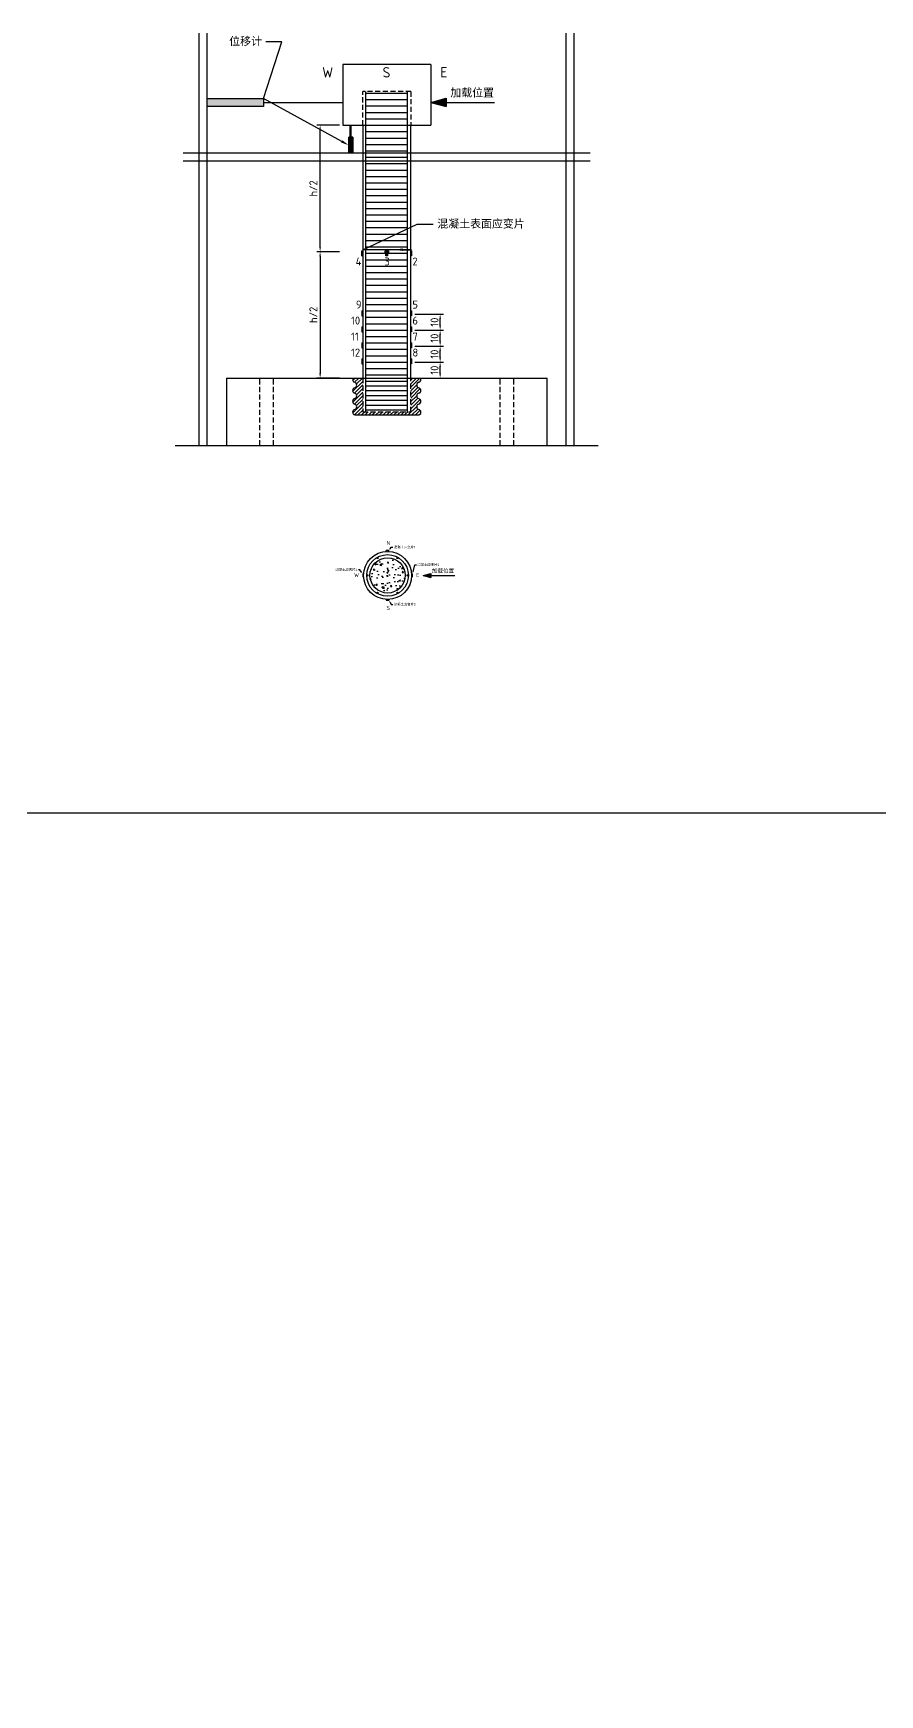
# Model space of a CAD drawing. Header units: millimetres. Extents: x 2537 to 35994, y -14212 to 3650.
# Drawn here: x 15751 to 21034, y -7490 to 2889 of the extents above; entities that cross this region are included whole.
import ezdxf
from ezdxf import colors
from ezdxf.entities.mleader import LeaderData, LeaderLine
from ezdxf.math import Vec2, Vec3

# ---------------------------------------------------------------- set-up
doc = ezdxf.new("R2010")
doc.units = ezdxf.units.MM
doc.linetypes.add('HIDDEN', pattern=[9.525, 6.35, -3.175])
doc.styles.get("Standard").update_dxf_attribs({"font": 'tssdeng.shx'})
doc.dimstyles.new('ISO-25', dxfattribs={"dimtxt": 50, "dimasz": 30, "dimexe": 20, "dimexo": 20, "dimgap": 10, "dimtad": 1, "dimlfac": 0.1, "dimdsep": 46, "dimtxsty": 'Standard', "dimcen": 30, "dimadec": 0, "dimazin": 0, "dimtfac": 1, "dimtmove": 0, "dimatfit": 3, "dimfxl": 0, "dimarcsym": 0})

# ---------------------------------------------------------------- blocks, each defined once
blk = doc.blocks.new('*D44')
at = {"color": 0, "lineweight": -2, "transparency": 16777216}
for p, q in [((17662, 2314), (17521, 2314)), ((17541, 1554), (17541, 2284)), ((17662, 1524), (17521, 1524))]:
    blk.add_line(p, q, dxfattribs=at)
at = {"color": 0, "transparency": 16777216}
for points in [[(17536, 2284), (17546, 2284), (17541, 2314)], [(17536, 1554), (17546, 1554), (17541, 1524)]]:
    blk.add_solid(points, dxfattribs=at)
at = {"layer": 'Defpoints', "color": 0, "transparency": 16777216}
for p in [(17541, 2314), (17682, 2314), (17682, 1524)]:
    blk.add_point(p, dxfattribs=at)
at = {"color": 0, "transparency": 16777216, "insert": (17499, 1919), "char_height": 50, "attachment_point": 5, "rotation": 90}
blk.add_mtext('h/2', dxfattribs=at)
blk = doc.blocks.new('*D45')
at = {"color": 0, "lineweight": -2, "transparency": 16777216}
for p, q in [((17662, 1524), (17521, 1524)), ((17541, 1494), (17541, 764)), ((17662, 734), (17521, 734))]:
    blk.add_line(p, q, dxfattribs=at)
at = {"color": 0, "transparency": 16777216}
for points in [[(17536, 1494), (17546, 1494), (17541, 1524)], [(17536, 764), (17546, 764), (17541, 734)]]:
    blk.add_solid(points, dxfattribs=at)
at = {"layer": 'Defpoints', "color": 0, "transparency": 16777216}
for p in [(17682, 1524), (17541, 734), (17682, 734)]:
    blk.add_point(p, dxfattribs=at)
at = {"color": 0, "transparency": 16777216, "insert": (17499, 1129), "char_height": 50, "attachment_point": 5, "rotation": 90}
blk.add_mtext('h/2', dxfattribs=at)
blk = doc.blocks.new('*U46')
blk.add_circle((0, 0), 4)
blk = doc.blocks.new('*U47')
at = {"color": 0, "linetype": 'ByBlock', "lineweight": -2, "transparency": 16777216}
for p, rotation in [((3630, 1921), 119.9999999999999), ((3756, 1921), 59.99999999999997), ((3567, 1812), 180), ((3630, 1703), 239.9999999999999), ((3756, 1703), 299.9999999999998)]:
    blk.add_blockref('*U46', p, dxfattribs=dict(at, rotation=rotation))
blk.add_blockref('*U46', (3819, 1812), dxfattribs=at)
blk = doc.blocks.new('*D48')
at = {"color": 0, "lineweight": -2, "transparency": 16777216}
for p, q in [((18132, 834), (18310, 834)), ((18240, 734), (18310, 734)), ((18290, 764), (18290, 804))]:
    blk.add_line(p, q, dxfattribs=at)
at = {"color": 0, "transparency": 16777216}
for points in [[(18285, 804), (18295, 804), (18290, 834)], [(18285, 764), (18295, 764), (18290, 734)]]:
    blk.add_solid(points, dxfattribs=at)
at = {"layer": 'Defpoints', "color": 0, "transparency": 16777216}
for p in [(18112, 834), (18290, 834), (18220, 734)]:
    blk.add_point(p, dxfattribs=at)
at = {"color": 0, "transparency": 16777216, "insert": (18255, 784), "char_height": 50, "attachment_point": 5, "rotation": 90}
blk.add_mtext('10', dxfattribs=at)
blk = doc.blocks.new('*D49')
at = {"color": 0, "lineweight": -2, "transparency": 16777216}
for p, q in [((18132, 934), (18310, 934)), ((18132, 834), (18310, 834)), ((18290, 864), (18290, 904))]:
    blk.add_line(p, q, dxfattribs=at)
at = {"color": 0, "transparency": 16777216}
for points in [[(18285, 904), (18295, 904), (18290, 934)], [(18285, 864), (18295, 864), (18290, 834)]]:
    blk.add_solid(points, dxfattribs=at)
at = {"layer": 'Defpoints', "color": 0, "transparency": 16777216}
for p in [(18112, 934), (18112, 834), (18290, 934)]:
    blk.add_point(p, dxfattribs=at)
at = {"color": 0, "transparency": 16777216, "insert": (18255, 884), "char_height": 50, "attachment_point": 5, "rotation": 90}
blk.add_mtext('10', dxfattribs=at)
blk = doc.blocks.new('*D50')
at = {"color": 0, "lineweight": -2, "transparency": 16777216}
for p, q in [((18132, 1034), (18310, 1034)), ((18290, 964), (18290, 1004)), ((18132, 934), (18310, 934))]:
    blk.add_line(p, q, dxfattribs=at)
at = {"color": 0, "transparency": 16777216}
for points in [[(18285, 1004), (18295, 1004), (18290, 1034)], [(18285, 964), (18295, 964), (18290, 934)]]:
    blk.add_solid(points, dxfattribs=at)
at = {"layer": 'Defpoints', "color": 0, "transparency": 16777216}
for p in [(18112, 1034), (18290, 1034), (18112, 934)]:
    blk.add_point(p, dxfattribs=at)
at = {"color": 0, "transparency": 16777216, "insert": (18255, 984), "char_height": 50, "attachment_point": 5, "rotation": 90}
blk.add_mtext('10', dxfattribs=at)
blk = doc.blocks.new('*D51')
at = {"color": 0, "lineweight": -2, "transparency": 16777216}
for p, q in [((18132, 1134), (18310, 1134)), ((18290, 1064), (18290, 1104)), ((18240, 1034), (18310, 1034))]:
    blk.add_line(p, q, dxfattribs=at)
at = {"color": 0, "transparency": 16777216}
for points in [[(18285, 1104), (18295, 1104), (18290, 1134)], [(18285, 1064), (18295, 1064), (18290, 1034)]]:
    blk.add_solid(points, dxfattribs=at)
at = {"layer": 'Defpoints', "color": 0, "transparency": 16777216}
for p in [(18112, 1134), (18290, 1134), (18220, 1034)]:
    blk.add_point(p, dxfattribs=at)
at = {"color": 0, "transparency": 16777216, "insert": (18255, 1084), "char_height": 50, "attachment_point": 5, "rotation": 90}
blk.add_mtext('10', dxfattribs=at)

msp = doc.modelspace()

# ---------------------------------------------------------------- hatches: boundary and pattern name
h = msp.add_hatch(color=256)
h.dxf.hatch_style = 1
h.paths.add_polyline_path([(17186.958, 2481.502), (16836.958, 2481.502), (16836.958, 2431.502), (17186.958, 2431.502)])
h = msp.add_hatch(color=256)
h.dxf.hatch_style = 1
h.paths.add_polyline_path([(18328.55, 2482.384), (18231.958, 2456.502), (18328.55, 2430.62)])
h = msp.add_hatch(color=256)
h.dxf.hatch_style = 1
h.paths.add_polyline_path([(17744.458, 2239.002), (17719.458, 2239.002), (17719.458, 2139.002), (17744.458, 2139.002)])
h = msp.add_hatch(color=256)
h.dxf.hatch_style = 1
h.paths.add_polyline_path([(17806.958, 1529.002), (17801.958, 1529.002), (17801.958, 1519.002), (17801.958, 1499.002), (17806.958, 1499.002)])
h.paths.add_polyline_path([(18111.958, 1529.002), (18106.958, 1529.002), (18106.958, 1499.002), (18111.958, 1499.002)])
h.paths.add_polyline_path([(17806.958, 1154.002), (17801.958, 1154.002), (17801.958, 1124.002), (17806.958, 1124.002)])
h.paths.add_polyline_path([(17806.958, 1054.002), (17801.958, 1054.002), (17801.958, 1024.002), (17806.958, 1024.002)])
h.paths.add_polyline_path([(17806.958, 954.002), (17801.958, 954.002), (17801.958, 924.002), (17806.958, 924.002)])
h.paths.add_polyline_path([(17806.958, 854.002), (17801.958, 854.002), (17801.958, 824.002), (17806.958, 824.002)])
h.paths.add_polyline_path([(18111.958, 854.002), (18106.958, 854.002), (18106.958, 824.002), (18111.958, 824.002)])
h.paths.add_polyline_path([(18111.958, 954.002), (18106.958, 954.002), (18106.958, 924.002), (18111.958, 924.002)])
h.paths.add_polyline_path([(18111.958, 1054.002), (18106.958, 1054.002), (18106.958, 1024.002), (18111.958, 1024.002)])
h.paths.add_polyline_path([(18111.958, 1154.002), (18106.958, 1154.002), (18106.958, 1124.002), (18111.958, 1124.002)])
h = msp.add_hatch(color=256)
h.dxf.hatch_style = 1
h.paths.add_polyline_path([(17966.958, 1529.002), (17946.958, 1529.002), (17946.958, 1519.002), (17966.958, 1519.002)])
h.paths.add_polyline_path([(17961.958, 1519.002), (17951.958, 1519.002), (17951.958, 1514.002), (17961.958, 1514.002)])
h.paths.add_polyline_path([(17961.958, 1514.002), (17951.958, 1514.002), (17951.958, 1499.002), (17961.958, 1499.002)])
h = msp.add_hatch()
h.set_pattern_fill('ANSI31', color=256, scale=5)
h.set_pattern_definition([(45, (3622.768, 0), (-11.22532, 11.22532), [])])
h.paths.add_polyline_path([(17756.958, 674.002, 0.764705882), (17756.958, 640.002, -0.764705882), (17756.958, 606.002, 0.764705882), (17756.958, 572.002, -0.764705882), (17756.958, 538.002, 0.764705882), (17756.958, 504.002), (18156.958, 504.002, 0.764705882), (18156.958, 538.002, -0.764705882), (18156.958, 572.002, 0.764705882), (18156.958, 606.002, -0.764705882), (18156.958, 640.002, 0.764705882), (18156.958, 674.002, -0.764705882), (18156.958, 708.002, 0.496054365), (18167.485, 734.002), (18106.958, 734.002), (18106.958, 524.002), (17806.958, 524.002), (17806.958, 734.002), (17746.43, 734.002, 0.496054365), (17756.958, 708.002, -0.764705882)])
h = msp.add_hatch(color=256)
h.dxf.hatch_style = 1
h.paths.add_polyline_path([(17969.85, -648.169, -0.026185922), (17954.15, -648.169), (17953.888, -653.162, 0.026185922), (17970.112, -653.162)])
h.paths.add_polyline_path([(17812.205, -490.524), (17807.212, -490.263, 0.026185922), (17807.212, -506.487), (17812.205, -506.225, -0.013090717), (17812, -498.375, -0.013090717)])
h.paths.add_polyline_path([(17970.112, -343.587, 0.026185922), (17953.888, -343.587), (17954.15, -348.58, -0.026185922), (17969.85, -348.58)])
h.paths.add_polyline_path([(18116.787, -490.263), (18111.794, -490.524, -0.013090717), (18112, -498.375, -0.013090717), (18111.794, -506.225), (18116.787, -506.487, 0.026185922)])
h = msp.add_hatch(color=256)
h.dxf.hatch_style = 1
h.paths.add_polyline_path([(18092, -498.375, 1), (18084, -498.375, 1)])
h.paths.add_polyline_path([(18029, -389.255, 1), (18021, -389.255, 1)])
h.paths.add_polyline_path([(17895, -389.255, 1), (17903, -389.255, 1)])
h.paths.add_polyline_path([(17832, -498.375, 1), (17840, -498.375, 1)])
h.paths.add_polyline_path([(17903, -607.494, 1), (17895, -607.494, 1)])
h.paths.add_polyline_path([(18021, -607.494, 1), (18029, -607.494, 1)])
h = msp.add_hatch()
h.set_pattern_fill('AR-CONC', color=256, scale=0.5)
h.set_pattern_definition([(50, (14268.76, -2310.486), (91.0923, -7.9695), [9.525, -104.775]), (355, (14268.76, -2310.49), (-17.6217, 95.5284), [7.62, -83.8203]), (100.4514, (14276.35, -2311.15), (73.4706, 87.5589), [8.095, -89.0451]), (46.1842, (14268.76, -2285.09), (135.5395, -21.0212), [14.2875, -157.1625]), (96.6356, (14280.05, -2286.84), (118.702, 123.713), [12.1425, -133.568]), (351.184, (14268.76, -2285.09), (118.702, 123.713), [11.43, -125.73]), (21, (14281.46, -2291.436), (75.8072, -51.1326), [9.525, -104.775]), (326, (14281.46, -2291.44), (30.901, 92.094), [7.62, -83.82]), (71.4514, (14287.775, -2295.7), (106.7082, 40.9614), [8.095, -89.045]), (37.5, (14268.758, -2310.486), (1.5443, 42.27752), [0, -82.804, 0, -85.09, 0, -84.1375]), (7.5, (14268.76, -2310.486), (33.40983, 50.0903), [0, -48.514, 0, -80.899, 0, -32.0675]), (327.5, (14240.437, -2310.486), (67.7953, -2.86437), [0, -31.75, 0, -99.06, 0, -131.445]), (317.5, (14227.74, -2310.486), (74.0646, 12.71325), [0, -41.275, 0, -65.786, 0, -93.345])])
h.paths.add_polyline_path([(17852, -498.375, 1), (18072, -498.375, 1)])
h = msp.add_hatch(color=256)
h.dxf.hatch_style = 1
h.paths.add_polyline_path([(18231.438, -511.316), (18231.438, -485.434), (18183.142, -498.375)])

# ---------------------------------------------------------------- linework, layer by layer
for p, q in [((16786.958, 314.002), (16786.958, 2888.546)), ((16836.958, 314.002), (16836.958, 2888.546)), ((19076.958, 314.002), (19076.958, 2888.546)), ((19126.958, 314.002), (19126.958, 2888.546)), ((18231.958, 2694.002), (17681.958, 2694.002)), ((17681.958, 2694.002), (17681.958, 2314.002)), ((18231.958, 2694.002), (18231.958, 2314.002)), ((17826.958, 724.002), (17826.958, 2524.002)), ((17826.958, 2514.002), (18086.958, 2514.002)), ((18086.958, 724.002), (18086.958, 2524.002)), ((16836.958, 2481.502), (17186.958, 2481.502)), ((17186.958, 2431.502), (16836.958, 2431.502)), ((17186.958, 2481.502), (17186.958, 2431.502)), ((17186.958, 2456.502), (17681.958, 2456.502)), ((17826.958, 2474.002), (18086.958, 2474.002)), ((17826.958, 2434.002), (18086.958, 2434.002)), ((17826.958, 2394.002), (18086.958, 2394.002)), ((18231.958, 2456.502), (18328.55, 2482.384)), ((18231.958, 2456.502), (18328.55, 2430.62)), ((18328.55, 2482.384), (18328.55, 2430.62)), ((18328.55, 2456.502), (18628.55, 2456.502)), ((16836.958, 314.002), (16836.958, 2314.002)), ((17681.958, 2314.002), (18231.958, 2314.002)), ((17681.958, 2314.002), (18231.958, 2314.002)), ((17726.958, 2314.002), (17736.958, 2314.002)), ((17728.958, 2239.002), (17728.958, 2314.002)), ((17734.958, 2239.002), (17734.958, 2314.002)), ((17806.958, 2314.002), (17806.958, 734.002)), ((17826.958, 2354.002), (18086.958, 2354.002)), ((17826.958, 2314.002), (18086.958, 2314.002)), ((18106.958, 734.002), (18106.958, 2314.002)), ((19076.958, 314.002), (19076.958, 2314.002)), ((17744.458, 2239.002), (17719.458, 2239.002)), ((17719.458, 2139.002), (17719.458, 2239.002)), ((17736.958, 2239.002), (17726.958, 2239.002)), ((17744.458, 2239.002), (17744.458, 2139.002)), ((17826.958, 2274.002), (18086.958, 2274.002)), ((17826.958, 2234.002), (18086.958, 2234.002)), ((17826.958, 2194.002), (18086.958, 2194.002)), ((19226.958, 2139.002), (16686.958, 2139.002)), ((19226.958, 2089.002), (16686.958, 2089.002)), ((17744.458, 2139.002), (17719.458, 2139.002)), ((17826.958, 2154.002), (18086.958, 2154.002)), ((17826.958, 2114.002), (18086.958, 2114.002)), ((17826.958, 2074.002), (18086.958, 2074.002)), ((17826.958, 2034.002), (18086.958, 2034.002)), ((17826.958, 1994.002), (18086.958, 1994.002)), ((17826.958, 1954.002), (18086.958, 1954.002)), ((17826.958, 1914.002), (18086.958, 1914.002)), ((17826.958, 1874.002), (18086.958, 1874.002)), ((17826.958, 1834.002), (18086.958, 1834.002)), ((17826.958, 1794.002), (18086.958, 1794.002)), ((17826.958, 1754.002), (18086.958, 1754.002)), ((17826.958, 1714.002), (18086.958, 1714.002)), ((17826.958, 1674.002), (18086.958, 1674.002)), ((17826.958, 1634.002), (18086.958, 1634.002)), ((17826.958, 1594.002), (18086.958, 1594.002)), ((17801.958, 1519.002), (17801.958, 1529.002)), ((17801.958, 1529.002), (17806.958, 1529.002)), ((17801.958, 1499.002), (17801.958, 1519.002)), ((17801.958, 1499.002), (17806.958, 1499.002)), ((17826.958, 1554.002), (18086.958, 1554.002)), ((17826.958, 1514.002), (18086.958, 1514.002)), ((17826.958, 1474.002), (18086.958, 1474.002)), ((17946.958, 1529.002), (17966.958, 1529.002)), ((17946.958, 1519.002), (17946.958, 1529.002)), ((17966.958, 1519.002), (17946.958, 1519.002)), ((17951.958, 1499.002), (17951.958, 1519.002)), ((17951.958, 1519.002), (17961.958, 1519.002)), ((17961.958, 1499.002), (17951.958, 1499.002)), ((17961.958, 1519.002), (17961.958, 1499.002)), ((17966.958, 1529.002), (17966.958, 1519.002)), ((18111.958, 1529.002), (18106.958, 1529.002)), ((18111.958, 1499.002), (18106.958, 1499.002)), ((18111.958, 1529.002), (18111.958, 1499.002)), ((17826.958, 1434.002), (18086.958, 1434.002)), ((17826.958, 1394.002), (18086.958, 1394.002)), ((17826.958, 1354.002), (18086.958, 1354.002)), ((17826.958, 1314.002), (18086.958, 1314.002)), ((17826.958, 1274.002), (18086.958, 1274.002)), ((17801.958, 1154.002), (17806.958, 1154.002)), ((17801.958, 1154.002), (17801.958, 1124.002)), ((17826.958, 1234.002), (18086.958, 1234.002)), ((17826.958, 1194.002), (18086.958, 1194.002)), ((17826.958, 1154.002), (18086.958, 1154.002)), ((18111.958, 1154.002), (18106.958, 1154.002)), ((18111.958, 1154.002), (18111.958, 1124.002)), ((17801.958, 1124.002), (17806.958, 1124.002)), ((17801.958, 1054.002), (17806.958, 1054.002)), ((17801.958, 1054.002), (17801.958, 1024.002)), ((17826.958, 1114.002), (18086.958, 1114.002)), ((17826.958, 1074.002), (18086.958, 1074.002)), ((18111.958, 1124.002), (18106.958, 1124.002)), ((18111.958, 1054.002), (18106.958, 1054.002)), ((18111.958, 1054.002), (18111.958, 1024.002)), ((17801.958, 1024.002), (17806.958, 1024.002)), ((17801.958, 954.002), (17806.958, 954.002)), ((17801.958, 954.002), (17801.958, 924.002)), ((17826.958, 1034.002), (18086.958, 1034.002)), ((17826.958, 994.002), (18086.958, 994.002)), ((17826.958, 954.002), (18086.958, 954.002)), ((18111.958, 1024.002), (18106.958, 1024.002)), ((18111.958, 954.002), (18106.958, 954.002)), ((18111.958, 954.002), (18111.958, 924.002)), ((17801.958, 924.002), (17806.958, 924.002)), ((17801.958, 854.002), (17806.958, 854.002)), ((17801.958, 854.002), (17801.958, 824.002)), ((17826.958, 914.002), (18086.958, 914.002)), ((17826.958, 874.002), (18086.958, 874.002)), ((17826.958, 834.002), (18086.958, 834.002)), ((18111.958, 924.002), (18106.958, 924.002)), ((18111.958, 854.002), (18106.958, 854.002)), ((18111.958, 854.002), (18111.958, 824.002)), ((16956.958, 734.002), (18956.958, 734.002)), ((16956.958, 734.002), (16956.958, 314.002)), ((17801.958, 824.002), (17806.958, 824.002)), ((17826.958, 794.002), (18086.958, 794.002)), ((17826.958, 754.002), (18086.958, 754.002)), ((18111.958, 824.002), (18106.958, 824.002)), ((18956.958, 314.002), (18956.958, 734.002)), ((17826.958, 524.002), (17826.958, 724.002)), ((18086.958, 714.002), (17826.958, 714.002)), ((18086.958, 684.002), (17826.958, 684.002)), ((18086.958, 654.002), (17826.958, 654.002)), ((18086.958, 624.002), (17826.958, 624.002)), ((18086.958, 524.002), (18086.958, 724.002)), ((18086.958, 594.002), (17826.958, 594.002)), ((18086.958, 564.002), (17826.958, 564.002)), ((18086.958, 534.002), (17826.958, 534.002)), ((17756.958, 504.002), (18156.958, 504.002)), ((16636.958, 314.002), (19276.958, 314.002)), ((17954.15, -348.58), (17953.888, -343.587)), ((17969.85, -348.58), (17970.112, -343.587)), ((17812.205, -490.524), (17807.212, -490.263)), ((17812.205, -506.225), (17807.212, -506.487)), ((18111.794, -490.524), (18116.787, -490.263)), ((18111.794, -506.225), (18116.787, -506.487)), ((18183.142, -498.375), (18231.438, -485.434)), ((18183.142, -498.375), (18231.438, -511.316)), ((18231.438, -485.434), (18231.438, -511.316)), ((18231.438, -498.375), (18381.438, -498.375)), ((17954.15, -648.169), (17953.888, -653.162)), ((17969.85, -648.169), (17970.112, -653.162))]:
    msp.add_line(p, q)
at = {"linetype": 'HIDDEN', "ltscale": 5}
for p, q in [((18106.958, 2524.002), (17806.958, 2524.002)), ((17806.958, 2314.002), (17806.958, 2524.002)), ((18106.958, 2524.002), (18106.958, 2314.002)), ((17164.458, 314.002), (17164.458, 734.002)), ((17249.458, 314.002), (17249.458, 734.002)), ((17806.958, 734.002), (17806.958, 524.002)), ((18106.958, 524.002), (18106.958, 734.002)), ((18664.458, 314.002), (18664.458, 734.002)), ((18749.458, 314.002), (18749.458, 734.002)), ((17806.958, 524.002), (18106.958, 524.002))]:
    msp.add_line(p, q, dxfattribs=at)
msp.add_lwpolyline([(11258.192, -1980.464), (35993.698, -1980.464), (35993.698, -14212.343), (11258.192, -14212.343)], close=True)
for radius in [150, 110]:
    msp.add_circle((17962, -498.375), radius)
at = {"lineweight": 30}
msp.add_circle((17962, -498.375), 130, dxfattribs=at)
for centre, radius, start, end in [((17761.573, 725.002), 17.615, 149.275068, 254.8107133), ((18152.342, 725.002), 17.615, 285.1892867, 30.724932), ((17761.573, 657.002), 17.615, 105.1892867, 254.8107133), ((17752.342, 691.002), 17.615, 285.1892867, 74.8107133), ((17752.342, 623.002), 17.615, 285.1892867, 74.8107133), ((18161.573, 691.002), 17.615, 105.1892867, 254.8107133), ((18161.573, 623.002), 17.615, 105.1892867, 254.8107133), ((18152.342, 657.002), 17.615, 285.1892867, 74.8107133), ((17761.573, 589.002), 17.615, 105.1892867, 254.8107133), ((17761.573, 521.002), 17.615, 105.1892867, 254.8107133), ((17752.342, 555.002), 17.615, 285.1892867, 74.8107133), ((18161.573, 555.002), 17.615, 105.1892867, 254.8107133), ((18152.342, 589.002), 17.615, 285.1892867, 74.8107133), ((18152.342, 521.002), 17.615, 285.1892867, 74.8107133), ((17962, -498.375), 155, 87, 93), ((17962, -498.375), 155, 177, 183), ((17962, -498.375), 155, 357, 3), ((17962, -498.375), 155, 267, 273)]:
    msp.add_arc(centre, radius, start, end)

# ---------------------------------------------------------------- block references
msp.add_blockref('*U47', (14268.758, -2310.486))

# ---------------------------------------------------------------- texts
for s, width, insert, char_height, attachment_point in [('W', 36.85645, (17622.812, 2676.856), 65, 3), ('S', 36.85645, (17930.972, 2676.856), 65, 1), ('E', 36.85645, (18291.103, 2676.856), 65, 1), ('{\\fSimSun|b0|i0|c134|p2;加载位置}', 355.83542, (18353.471, 2542.411), 50, 1), ('4', 101.72646, (17762.675, 1487.687), 50, 1), ('3', 101.72646, (17942.439, 1487.687), 50, 1), ('2', 101.72646, (18117.007, 1487.687), 50, 1), ('9', 101.72646, (17764.434, 1218.648), 50, 1), ('5', 101.72646, (18117.007, 1218.648), 50, 1), ('10', 101.72646, (17734.234, 1118.648), 50, 1), ('6', 101.72646, (18117.007, 1118.648), 50, 1), ('11', 101.72646, (17734.234, 1018.648), 50, 1), ('7', 101.72646, (18117.007, 1018.648), 50, 1), ('12', 101.72646, (17734.234, 918.648), 50, 1), ('8', 101.72646, (18117.007, 918.648), 50, 1), ('N', 69.4525, (17955.065, -283.416), 25, 1), ('W', 36.85645, (17784.097, -482.922), 25, 3), ('E', 36.85645, (18139.903, -482.922), 25, 1), ('{\\fSimSun|b0|i0|c134|p2;加载位置}', 355.83542, (18238.016, -456.563), 25, 1), ('S', 69.4525, (17955.065, -713.334), 25, 7)]:
    msp.add_mtext_dynamic_manual_height_columns(s, width=width, gutter_width=12.5, heights=[0], dxfattribs=dict(insert=insert, char_height=char_height, attachment_point=attachment_point))

# ---------------------------------------------------------------- dimensions: what is measured, and where the dimension line sits
for base, p2, picture, middle in [((17541.051, 2314.002), (17681.958, 2314.002), '*D44', (17499.321, 1919.002)), ((17541.051, 734.002), (17681.958, 734.002), '*D45', (17499.321, 1129.002))]:
    dim = msp.add_linear_dim(base=base, p1=(17681.958, 1524.002), p2=p2, angle=90, text='h/2', dimstyle='ISO-25')
    dim.commit()
    dim.dimension.update_dxf_attribs({"geometry": picture, "text_midpoint": middle})
for base, p1, p2, picture, middle in [((18290.392, 1134.002), (18220.129, 1034.002), (18111.958, 1134.002), '*D51', (18255.392, 1084.002)), ((18290.392, 1034.002), (18111.958, 934.002), (18111.958, 1034.002), '*D50', (18255.392, 984.002)), ((18290.392, 934.002), (18111.958, 834.002), (18111.958, 934.002), '*D49', (18255.392, 884.002)), ((18290.392, 834.002), (18220.129, 734.002), (18111.958, 834.002), '*D48', (18255.392, 784.002))]:
    dim = msp.add_linear_dim(base=base, p1=p1, p2=p2, angle=90, dimstyle='ISO-25')
    dim.commit()
    dim.dimension.update_dxf_attribs({"geometry": picture, "text_midpoint": middle})

# ---------------------------------------------------------------- leaders
ml = msp.add_multileader_mtext('Standard')
ml.set_content('{\\fSimSun|b0|i0|c134|p2;位移计}', color=256)
ml.set_leader_properties()
ml.build(insert=Vec2(0, 0))
ml.multileader.update_dxf_attribs({"dogleg_length": 100, "arrow_head_size": 50})
ctx = ml.context
ctx.base_point, ctx.char_height, ctx.arrow_head_size, ctx.landing_gap_size, ctx.plane_origin = Vec3(16944.258, 2835.623), 50, 50, 25, Vec3(17186.958, 2481.502)
ctx.text_align_type = 2
notes = []
notes.append((ctx, [(1, (1, 1, 0), (17302.917, 2835.623), (-1, 0), 100, [(0, [(17719.458, 2189.002), (17186.958, 2481.502)], 0, [])])]))
ctx.mtext.insert, ctx.mtext.alignment, ctx.mtext.flow_direction = Vec3(17177.917, 2863.975), 3, 5
ml = msp.add_multileader_mtext('Standard')
ml.set_content('{\\fSimSun|b0|i0|c134|p2;混凝土表面应变片}', color=256)
ml.set_leader_properties()
ml.build(insert=Vec2(0, 0))
ml.multileader.update_dxf_attribs({"dogleg_length": 100, "arrow_head_size": 50})
ctx = ml.context
ctx.base_point, ctx.char_height, ctx.arrow_head_size, ctx.landing_gap_size, ctx.plane_origin = Vec3(18247.36, 1695.035), 50, 50, 25, Vec3(18006.958, 1536.502)
notes.append((ctx, [(0, (1, 1, 0), (18147.36, 1695.035), (1, 0), 100, [(2, [(18006.958, 1536.502), (18111.958, 1536.502), (17806.958, 1536.502)], 0, [])])]))
ctx.mtext.insert, ctx.mtext.flow_direction = Vec3(18272.36, 1723.526), 5
ml = msp.add_multileader_mtext('Standard')
ml.set_content('{\\fSimSun|b0|i0|c134|p2;混凝土应变片}1', color=256)
ml.set_leader_properties()
ml.build(insert=Vec2(0, 0))
ml.multileader.update_dxf_attribs({"dogleg_length": 10, "arrow_head_size": 15})
ctx = ml.context
ctx.base_point, ctx.char_height, ctx.arrow_head_size, ctx.landing_gap_size, ctx.plane_origin = Vec3(17995.293, -322.541), 15, 15, 5, Vec3(17970.112, -343.587)
notes.append((ctx, [(0, (1, 1, 0), (17985.293, -322.541), (1, 0), 10, [(0, [(17970.112, -343.587)], 0, [])])]))
ctx.mtext.insert, ctx.mtext.flow_direction = Vec3(18000.293, -313.994), 5
ml = msp.add_multileader_mtext('Standard')
ml.set_content('{\\fSimSun|b0|i0|c134|p2;混凝土应变片}4', color=256)
ml.set_leader_properties()
ml.build(insert=Vec2(0, 0))
ml.multileader.update_dxf_attribs({"dogleg_length": 10, "arrow_head_size": 15})
ctx = ml.context
ctx.base_point, ctx.char_height, ctx.arrow_head_size, ctx.landing_gap_size, ctx.plane_origin = Vec3(17633.365, -462.752), 15, 15, 5, Vec3(17807.212, -490.263)
ctx.text_align_type = 2
notes.append((ctx, [(1, (1, 1, 0), (17789.644, -462.752), (-1, 0), 10, [(0, [(17807.212, -490.263)], 0, [])])]))
ctx.mtext.insert, ctx.mtext.alignment, ctx.mtext.flow_direction = Vec3(17774.644, -454.205), 3, 5
ml = msp.add_multileader_mtext('Standard')
ml.set_content('{\\fSimSun|b0|i0|c134|p2;混凝土应变片}2', color=256)
ml.set_leader_properties()
ml.build(insert=Vec2(0, 0))
ml.multileader.update_dxf_attribs({"dogleg_length": 10, "arrow_head_size": 15})
ctx = ml.context
ctx.base_point, ctx.char_height, ctx.arrow_head_size, ctx.landing_gap_size, ctx.plane_origin = Vec3(18142.663, -432.249), 15, 15, 5, Vec3(18116.787, -490.263)
notes.append((ctx, [(0, (1, 1, 0), (18132.663, -432.249), (1, 0), 10, [(0, [(18116.787, -490.263)], 0, [])])]))
ctx.mtext.insert, ctx.mtext.flow_direction = Vec3(18147.663, -423.702), 5
ml = msp.add_multileader_mtext('Standard')
ml.set_content('{\\fSimSun|b0|i0|c134|p2;混凝土应变片}3', color=256)
ml.set_leader_properties()
ml.build(insert=Vec2(0, 0))
ml.multileader.update_dxf_attribs({"dogleg_length": 10, "arrow_head_size": 15})
ctx = ml.context
ctx.base_point, ctx.char_height, ctx.arrow_head_size, ctx.landing_gap_size, ctx.plane_origin = Vec3(17995.293, -679.967), 15, 15, 5, Vec3(17970.112, -653.162)
notes.append((ctx, [(0, (1, 1, 0), (17985.293, -679.967), (1, 0), 10, [(0, [(17970.112, -653.162)], 0, [])])]))
ctx.mtext.insert, ctx.mtext.flow_direction = Vec3(18000.293, -671.42), 5
for ctx, leaders in notes:
    for number, flags, end, landing, length, lines in leaders:
        leader = LeaderData()
        leader.index, (leader.has_last_leader_line, leader.has_dogleg_vector, leader.attachment_direction) = number, flags
        leader.last_leader_point, leader.dogleg_vector, leader.dogleg_length = Vec3(end), Vec3(landing), length
        for number, points, colour, breaks in lines:
            line = LeaderLine()
            line.index, line.vertices, line.color, line.breaks = number, Vec3.list(points), colors.encode_raw_color(colour), breaks
            leader.lines.append(line)
        ctx.leaders.append(leader)

doc.saveas('drawing.dxf')
